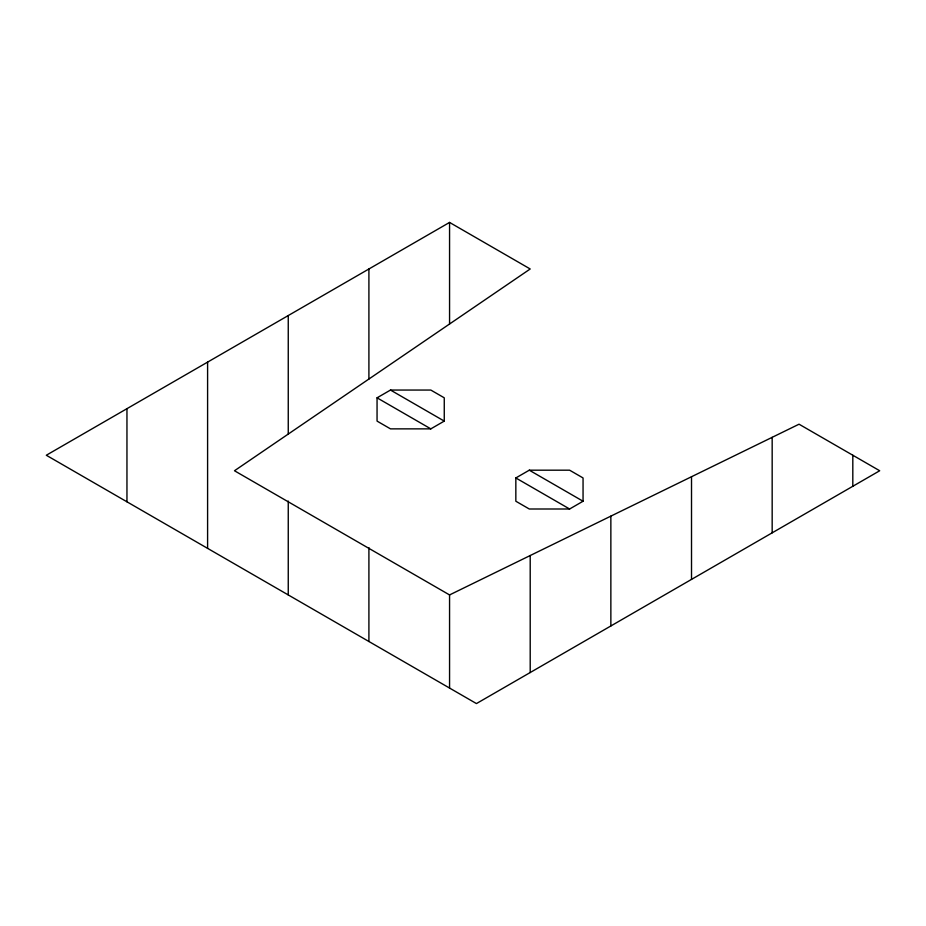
<?xml version="1.0" encoding="UTF-8"?>
<svg xmlns="http://www.w3.org/2000/svg" width="926" height="926" viewBox="0 0 926 926"><rect width="100%" height="100%" fill="white"/><g stroke="black" fill="none" stroke-linecap="round" stroke-linejoin="round"><path stroke-width="1.39" d="M449.561 222.425L46.3 455.245L476.439 703.575L879.7 470.755L799.045 424.201L449.561 594.932L234.486 470.755L530.204 268.98L449.561 222.425L449.561 324.019M377.056 397.821L390.494 390.054L430.821 390.054L444.26 397.821L444.26 421.099L430.821 428.865L390.494 428.865L377.056 421.099L377.056 397.821L430.821 428.865M515.84 477.955L529.29 470.188L569.617 470.188L583.056 477.955L583.056 501.232L569.617 508.999L529.29 508.999L515.84 501.232L515.84 477.955L569.617 508.999M390.494 390.054L444.26 421.099M529.29 470.188L583.056 501.232M852.811 455.245L852.811 486.277M772.168 437.327L772.168 532.844M691.514 476.728L691.514 579.41M610.859 516.129L610.859 625.976M530.204 555.531L530.204 672.542M449.561 594.932L449.561 688.053M368.907 268.98L368.907 379.047M368.907 547.625L368.907 641.498M288.252 315.546L288.252 434.074M288.252 501.059L288.252 594.932M207.598 362.112L207.598 548.366M126.955 408.679L126.955 501.799"/></g></svg>
